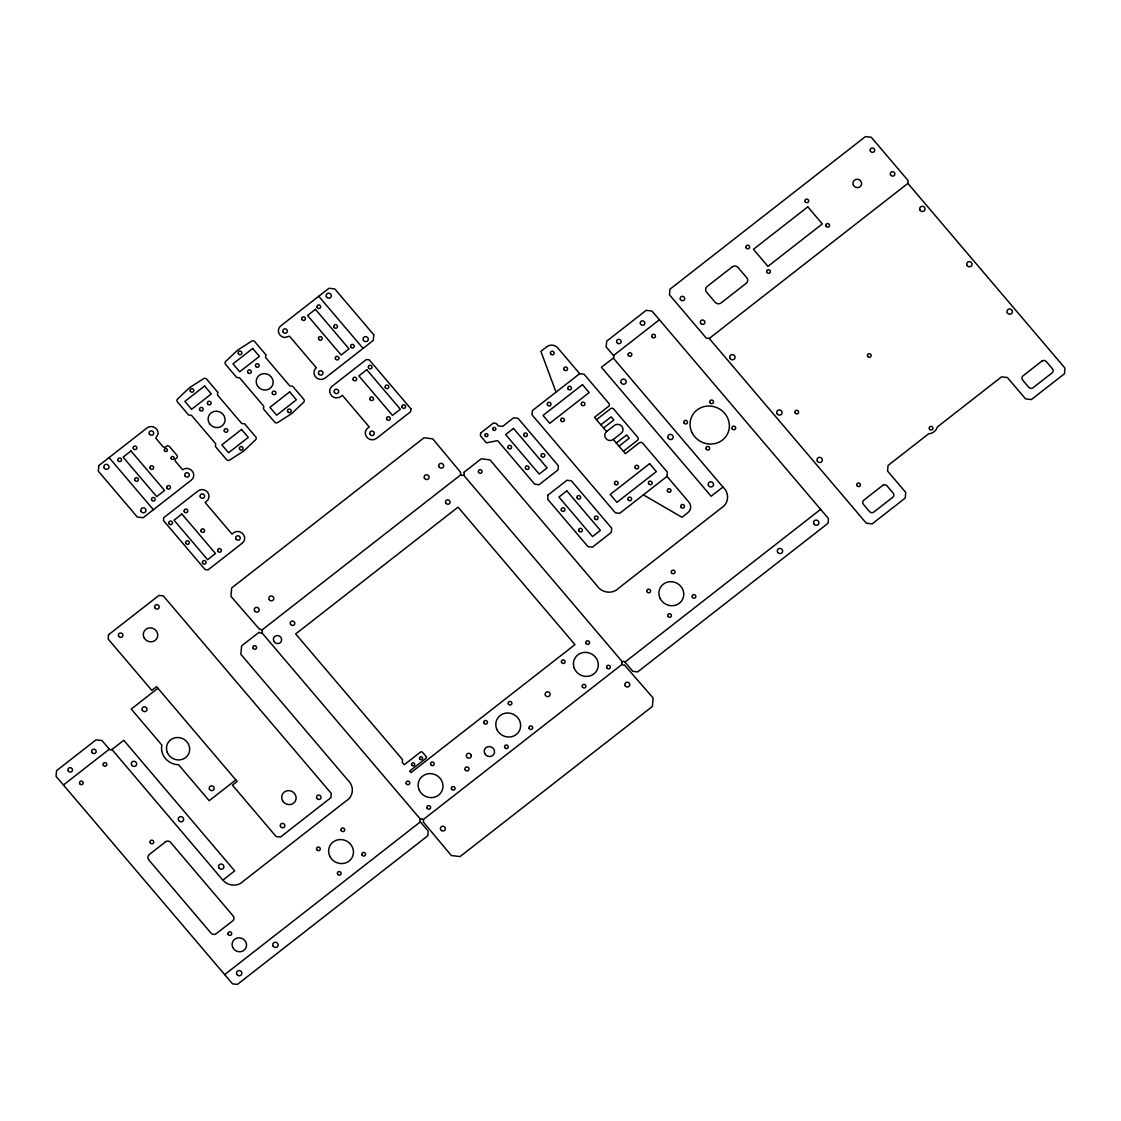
<?xml version="1.0" encoding="UTF-8"?>
<svg xmlns="http://www.w3.org/2000/svg" width="1121" height="1121" viewBox="0 0 1121 1121"><rect width="100%" height="100%" fill="white"/><g stroke="black" fill="none" stroke-linecap="round" stroke-linejoin="round"><path stroke-width="1.5" d="M643.356 494.851L681.974 517.285L687.972 512.619A7.861 7.441 26.3 0 0 688.504 501.676L667.009 476.397L667.359 472.179L642.753 443.243A2.494 2.354 26.3 0 0 639.278 442.837L625.392 453.669L613.299 439.46A5.227 4.946 26.3 0 1 605.999 438.577A5.227 4.946 26.3 0 1 606.587 431.557L594.494 417.334L608.773 406.18A2.158 2.032 26.3 0 0 608.871 403.406L584.055 374.204L579.669 373.685L558.174 348.407A7.861 7.441 26.3 0 0 546.88 346.697L540.897 351.377L556.03 392.154M907.87 183.382L908.108 180.579L871.297 137.28L865.454 136.58L669.952 289.204L669.489 294.823L706.3 338.122L709.229 338.472L866.295 523.185L872.138 523.885L905.25 498.046L905.712 492.413L887.58 471.086L888.042 465.467L928.552 433.841A10.537 9.977 26.3 0 0 937.38 426.947L1001.557 376.838L1007.401 377.539L1025.533 398.866L1031.376 399.566L1064.488 373.727L1064.95 368.094L907.87 183.382L709.229 338.472M242.164 543.237L208.03 569.888L205.101 569.538L163.456 520.55L163.68 517.748L197.983 490.97A6.796 6.432 26.3 0 1 209.052 496.911L207.889 500.036L205.129 502.474L232.005 534.072L233.588 532.853A6.796 6.432 26.3 0 1 238.493 531.522L240.202 531.957A6.796 6.432 26.3 0 1 242.318 543.125L242.136 543.223M157.893 688.252L131.241 709.061L161.942 745.143L161.578 746.754A16.745 15.848 26.3 0 0 176.782 764.62L178.491 764.62L209.179 800.702L235.83 779.908M579.669 373.685L532.377 410.608L532.027 414.826L615.331 512.801L619.717 513.32L667.009 476.397M63.435 785.008L109.326 749.192A1.878 1.78 26.3 0 0 111.946 749.501L222.855 880.139A13.872 13.13 26.3 0 0 243.495 881.064L345.969 801.053A13.872 13.13 26.3 0 0 347.72 779.978L240.889 654.356L241.59 645.92L259.091 632.258A1.878 1.78 26.3 0 0 261.599 632.664A1.878 1.78 26.3 0 0 262.118 630.31A1.878 1.78 26.3 0 0 259.708 629.484L230.954 596.386L231.655 587.95L423.99 437.793L432.748 438.829L460.773 472.516A1.878 1.78 26.3 0 0 461.123 474.94A1.878 1.78 26.3 0 0 463.646 474.926A1.878 1.78 26.3 0 0 463.73 472.487L481.231 458.825L489.989 459.876L596.82 585.498A13.872 13.13 26.3 0 0 618.722 588.119L721.195 508.107A13.872 13.13 26.3 0 0 722.947 487.032L613.299 358.089A1.878 1.78 26.3 0 0 613.509 355.553L606.111 346.865L606.741 341.12L646.158 310.349L652.002 311.049L828.461 518.575L828.069 523.255L637.681 671.899L632.805 671.325L624.972 662.105A1.878 1.78 26.3 0 0 622.477 661.698A1.878 1.78 26.3 0 0 621.945 664.052A1.878 1.78 26.3 0 0 624.355 664.879L653.109 697.977L652.422 706.412L460.072 856.57L451.315 855.533L423.22 821.931A1.878 1.78 26.3 0 0 423.248 819.745L422.897 819.395A1.878 1.78 26.3 0 0 420.627 819.283L420.277 819.591A1.878 1.78 26.3 0 0 420.263 821.791L428.18 831.081L427.816 835.748L237.386 984.42L232.509 983.832L56.05 776.321L56.512 770.702L95.93 739.93L101.927 740.505L109.326 749.192M261.936 630.044L460.899 474.701M613.509 355.553L659.386 319.737M111.946 749.501L123.772 740.28L234.681 870.905L222.855 880.139M596.498 419.702L610.665 408.647A2.144 2.032 26.3 0 1 613.719 409.095L637.709 437.302A2.242 2.116 26.3 0 1 637.457 440.315L623.374 451.301M600.87 424.831L611.113 416.83L613.804 419.997L603.56 427.998M606.587 431.557L614.462 425.391A5.227 4.946 26.3 0 1 621.763 426.274A5.227 4.946 26.3 0 1 621.188 433.295L613.299 439.46M616.326 443.005L626.569 435.004L629.259 438.171L619.016 446.172M722.947 487.032L711.12 496.253L601.431 367.268L613.299 358.089M224.676 974.625L420.347 821.861M423.163 819.661L622.141 664.319M624.972 662.105L820.628 509.354M318.728 296.266L363.078 348.407M463.519 475.024L622.351 661.796M261.725 632.566L420.557 819.353M109.059 457.578L153.395 509.719M480.615 433.07L480.447 435.817L486.43 442.851L497.626 440.595L534.689 484.188L539.075 484.706L557.992 469.937L558.342 465.719L518.028 418.315L513.656 417.797L502.698 426.344L498.228 425.882L496.225 423.514L493.548 422.967L480.615 433.07M98.816 465.579L98.34 471.198L137.308 517.019L143.152 517.72L191.397 480.054A6.796 6.432 26.3 0 0 189.281 468.886L187.571 468.452A6.796 6.432 26.3 0 0 182.667 469.783L175.605 461.488A2.088 1.976 26.3 0 1 175.843 458.671L176.628 458.055A2.088 1.976 26.3 0 0 176.866 455.252L169.467 446.564A2.088 1.976 26.3 0 0 166.553 446.214L165.768 446.831A2.088 1.976 26.3 0 1 162.839 446.48L155.791 438.185L158.131 433.841A6.796 6.432 26.3 0 0 147.061 427.914L98.816 465.579M108.499 634.794L108.148 639.012L151.811 690.368L156.548 686.669L237.162 781.477L232.439 785.176L276.102 836.532L280.488 837.051L330.933 797.662L331.284 793.444L163.33 595.938L158.944 595.405L108.499 634.794M217.726 392.21L217.502 395.012L241.688 423.458L244.602 423.808L255.686 436.84A2.298 2.186 26.3 0 1 255.588 439.796L243.593 451.146L229.567 460.114A2.298 2.186 26.3 0 1 226.526 459.61L215.442 446.578L215.666 443.762L191.481 415.33L188.566 414.98L177.482 401.935A2.298 2.186 26.3 0 1 177.594 398.978L189.575 387.628L203.602 378.674A2.298 2.186 26.3 0 1 206.642 379.164L217.726 392.21M265.817 354.67L265.579 357.473L289.779 385.918L292.693 386.269L303.777 399.3A2.298 2.186 26.3 0 1 303.665 402.257L291.684 413.607L277.658 422.561A2.298 2.186 26.3 0 1 274.617 422.071L263.519 409.039L263.757 406.222L239.572 377.777L236.657 377.441L225.573 364.395A2.298 2.186 26.3 0 1 225.671 361.438L237.666 350.088L251.693 341.134A2.298 2.186 26.3 0 1 254.733 341.625L265.817 354.67M373.783 334.787L373.321 340.406L325.076 378.071A6.796 6.432 26.3 0 1 314.09 373.839L313.992 372.13A6.796 6.432 26.3 0 1 316.346 367.8L289.47 336.202L284.566 337.519A6.796 6.432 26.3 0 1 280.726 325.931L328.971 288.265L334.815 288.966L373.783 334.787M410.931 408.857L410.692 411.659L376.404 438.437A6.796 6.432 26.3 0 1 365.418 434.191L365.32 432.496A6.796 6.432 26.3 0 1 367.674 428.166L369.243 426.933L342.367 395.335L339.327 397.423L335.894 397.885A6.796 6.432 26.3 0 1 332.068 386.297L366.357 359.519L369.271 359.869L410.931 408.857M426.386 756.815L426.288 758.076L409.655 771.052L411.001 772.635L574.961 644.631L458.055 507.154L295.678 633.94L402.621 759.716L402.257 762.364L404.275 764.732L420.809 751.827L422.309 752.009L426.386 756.815M548.043 495.034L547.693 499.251L588.007 546.656L592.392 547.174L611.309 532.405L611.66 528.187L571.346 480.783L566.96 480.264L548.043 495.034M204.611 386.016L184.895 401.402L191.621 409.305L211.323 393.919L204.611 386.016M252.687 348.477L232.986 363.863L239.698 371.766L259.413 356.38L252.687 348.477M130.989 450.964L123.1 457.13L156.702 496.631L164.577 490.48L130.989 450.964M315.435 309.354L307.546 315.505L341.148 355.007L349.023 348.855L315.435 309.354M241.561 429.469L221.846 444.855L228.572 452.758L248.273 437.372L241.561 429.469M289.638 391.93L269.937 407.315L276.649 415.218L296.364 399.833L289.638 391.93M181.91 514.035L174.021 520.186L207.623 559.687L215.498 553.536L181.91 514.035M366.763 369.72L358.874 375.871L392.476 415.373L400.351 409.221L366.763 369.72M513.502 428.418L505.627 434.57L539.215 474.085L547.104 467.919L513.502 428.418M807.821 206.853L753.424 249.31L767.941 266.378L822.324 223.92L807.821 206.853M732.265 266.854L707.043 286.542A4.19 3.966 26.3 0 0 706.58 292.161L715.17 302.278A4.19 3.966 26.3 0 0 721.013 302.978L746.236 283.291A4.19 3.966 26.3 0 0 746.712 277.658L738.108 267.555A4.19 3.966 26.3 0 0 732.265 266.854M582.444 384.671L543.04 415.443L549.752 423.332L589.17 392.56L582.444 384.671M566.82 490.886L558.945 497.051L592.533 536.553L600.408 530.401L566.82 490.886M649.634 463.674L610.216 494.445L616.942 502.348L656.346 471.577L649.634 463.674M165.137 842.137L149.373 854.44A4.12 3.895 26.3 0 0 148.911 860.059L210.72 932.756A3.895 3.685 26.3 0 0 216.549 933.443L232.313 921.14A3.727 3.517 26.3 0 0 232.79 915.521L170.981 842.838A3.699 3.503 26.3 0 0 165.137 842.137M882.703 485.407L863.787 500.176A3.139 2.971 26.3 0 0 863.436 504.394L869.476 511.498A3.139 2.971 26.3 0 0 873.862 512.031L892.778 497.262A3.139 2.971 26.3 0 0 893.129 493.044L887.089 485.925A3.139 2.971 26.3 0 0 882.703 485.407M1041.941 361.088L1023.025 375.857A3.139 2.971 26.3 0 0 1022.674 380.075L1028.714 387.193A3.139 2.971 26.3 0 0 1033.1 387.712L1052.016 372.943A3.139 2.971 26.3 0 0 1052.367 368.725L1046.313 361.607A3.139 2.971 26.3 0 0 1041.941 361.088M471.226 755.358L471.03 754.755A2.508 2.382 26.3 0 0 466.308 755.4L466.546 756.717A2.508 2.382 26.3 0 0 471.268 756.072L471.226 755.358M585.975 643.3A1.878 1.78 26.3 0 0 589.198 643.678A1.878 1.78 26.3 0 0 587.81 640.806A1.878 1.78 26.3 0 0 585.975 643.3M561.509 662.301A1.878 1.78 26.3 0 0 564.704 662.833A1.878 1.78 26.3 0 0 563.457 659.905A1.878 1.78 26.3 0 0 561.509 662.301M606.797 667.794A1.878 1.78 26.3 0 0 610.02 668.172A1.878 1.78 26.3 0 0 608.633 665.299A1.878 1.78 26.3 0 0 606.797 667.794M582.36 686.865A1.878 1.78 26.3 0 0 585.582 687.257A1.878 1.78 26.3 0 0 584.195 684.385A1.878 1.78 26.3 0 0 582.36 686.865M273.762 641.128A4.19 3.966 26.3 0 0 280.923 641.983A4.19 3.966 26.3 0 0 277.84 635.593A4.19 3.966 26.3 0 0 273.762 641.128M329.826 856.248A12.555 11.883 26.3 0 0 351.279 858.812A12.555 11.883 26.3 0 0 342.031 839.643A12.555 11.883 26.3 0 0 329.826 856.248M341.162 830.479A1.878 1.78 26.3 0 0 344.385 830.871A1.878 1.78 26.3 0 0 342.998 827.999A1.878 1.78 26.3 0 0 341.162 830.479M316.725 849.564A1.878 1.78 26.3 0 0 319.947 849.942A1.878 1.78 26.3 0 0 318.56 847.07A1.878 1.78 26.3 0 0 316.725 849.564M337.561 874.058A1.878 1.78 26.3 0 0 340.784 874.436A1.878 1.78 26.3 0 0 339.397 871.563A1.878 1.78 26.3 0 0 337.561 874.058M361.999 854.973A1.878 1.78 26.3 0 0 365.208 855.365A1.878 1.78 26.3 0 0 363.821 852.478A1.878 1.78 26.3 0 0 361.999 854.973M103.258 765.083A1.878 1.78 26.3 0 0 106.467 765.545A1.878 1.78 26.3 0 0 105.164 762.644A1.878 1.78 26.3 0 0 103.258 765.083M79.619 783.565A1.878 1.78 26.3 0 0 82.828 783.999A1.878 1.78 26.3 0 0 81.483 781.099A1.878 1.78 26.3 0 0 79.619 783.565M574.232 668.13A12.555 11.883 26.3 0 0 595.475 672.404A12.555 11.883 26.3 0 0 587.866 652.618A12.555 11.883 26.3 0 0 574.232 668.13M427.157 808.269A1.878 1.78 26.3 0 0 430.394 808.353A1.878 1.78 26.3 0 0 428.726 805.607A1.878 1.78 26.3 0 0 427.157 808.269M406.25 783.621A1.878 1.78 26.3 0 0 409.459 783.999A1.878 1.78 26.3 0 0 408.072 781.127A1.878 1.78 26.3 0 0 406.25 783.621M430.688 764.536A1.878 1.78 26.3 0 0 433.897 764.928A1.878 1.78 26.3 0 0 432.51 762.056A1.878 1.78 26.3 0 0 430.688 764.536M451.511 789.03A1.878 1.78 26.3 0 0 454.734 789.422A1.878 1.78 26.3 0 0 453.346 786.536A1.878 1.78 26.3 0 0 451.511 789.03M419.338 790.305A12.555 11.883 26.3 0 0 440.791 792.869A12.555 11.883 26.3 0 0 431.557 773.7A12.555 11.883 26.3 0 0 419.338 790.305M445.738 502.881A2.298 2.172 26.3 0 0 449.675 503.357A2.298 2.172 26.3 0 0 447.98 499.84A2.298 2.172 26.3 0 0 445.738 502.881M290.437 624.131A2.298 2.172 26.3 0 0 294.375 624.593A2.298 2.172 26.3 0 0 292.679 621.076A2.298 2.172 26.3 0 0 290.437 624.131M496.981 729.687A12.555 11.883 26.3 0 0 518.448 732.251A12.555 11.883 26.3 0 0 509.2 713.082A12.555 11.883 26.3 0 0 496.981 729.687M483.894 723.003A1.878 1.78 26.3 0 0 487.117 723.381A1.878 1.78 26.3 0 0 485.729 720.509A1.878 1.78 26.3 0 0 483.894 723.003M508.331 703.918A1.878 1.78 26.3 0 0 511.554 704.31A1.878 1.78 26.3 0 0 510.167 701.424A1.878 1.78 26.3 0 0 508.331 703.918M529.154 728.412A1.878 1.78 26.3 0 0 532.377 728.79A1.878 1.78 26.3 0 0 530.99 725.918A1.878 1.78 26.3 0 0 529.154 728.412M504.716 747.497A1.878 1.78 26.3 0 0 507.939 747.875A1.878 1.78 26.3 0 0 506.552 745.003A1.878 1.78 26.3 0 0 504.716 747.497M545.381 695.174A2.508 2.382 26.3 0 0 549.668 695.679A2.508 2.382 26.3 0 0 547.819 691.839A2.508 2.382 26.3 0 0 545.381 695.174M253.15 648.372A1.878 1.78 26.3 0 0 256.373 648.414A1.878 1.78 26.3 0 0 254.677 645.696A1.878 1.78 26.3 0 0 253.15 648.372M228.124 934.311A1.878 1.78 26.3 0 0 231.346 934.704A1.878 1.78 26.3 0 0 229.959 931.831A1.878 1.78 26.3 0 0 228.124 934.311M150.2 842.67A1.878 1.78 26.3 0 0 153.409 843.048A1.878 1.78 26.3 0 0 152.022 840.175A1.878 1.78 26.3 0 0 150.2 842.67M232.776 947.525A7.329 6.936 26.3 0 0 245.289 949.025A7.329 6.936 26.3 0 0 239.894 937.829A7.329 6.936 26.3 0 0 232.776 947.525M440.609 829.554A2.508 2.382 26.3 0 0 444.897 830.058A2.508 2.382 26.3 0 0 443.047 826.233A2.508 2.382 26.3 0 0 440.609 829.554M625.07 685.534A2.508 2.382 26.3 0 0 629.357 686.052A2.508 2.382 26.3 0 0 627.508 682.213A2.508 2.382 26.3 0 0 625.07 685.534M853.361 185.091A4.4 4.162 26.3 0 0 860.872 185.988A4.4 4.162 26.3 0 0 857.635 179.276A4.4 4.162 26.3 0 0 853.361 185.091M825.953 226.078A1.878 1.78 26.3 0 0 829.176 226.47A1.878 1.78 26.3 0 0 827.788 223.583A1.878 1.78 26.3 0 0 825.953 226.078M746.054 247.727A1.878 1.78 26.3 0 0 749.262 248.119A1.878 1.78 26.3 0 0 747.875 245.233A1.878 1.78 26.3 0 0 746.054 247.727M766.806 272.123A1.878 1.78 26.3 0 0 770.001 272.711A1.878 1.78 26.3 0 0 768.81 269.755A1.878 1.78 26.3 0 0 766.806 272.123M805.144 201.598A1.878 1.78 26.3 0 0 808.367 201.976A1.878 1.78 26.3 0 0 806.98 199.104A1.878 1.78 26.3 0 0 805.144 201.598M269.25 599.595A2.508 2.382 26.3 0 0 273.552 599.567A2.508 2.382 26.3 0 0 271.212 595.98A2.508 2.382 26.3 0 0 269.25 599.595M424.383 478.078A2.508 2.382 26.3 0 0 428.684 478.583A2.508 2.382 26.3 0 0 426.835 474.758A2.508 2.382 26.3 0 0 424.383 478.078M254.509 610.707A2.508 2.382 26.3 0 0 258.797 611.211A2.508 2.382 26.3 0 0 256.947 607.386A2.508 2.382 26.3 0 0 254.509 610.707M438.97 466.686A2.508 2.382 26.3 0 0 443.257 467.205A2.508 2.382 26.3 0 0 441.408 463.365A2.508 2.382 26.3 0 0 438.97 466.686M621.076 382.667A2.718 2.578 26.3 0 0 625.714 383.242A2.718 2.578 26.3 0 0 623.738 379.08A2.718 2.578 26.3 0 0 621.076 382.667M668.06 437.891A2.718 2.578 26.3 0 0 672.698 438.619A2.718 2.578 26.3 0 0 670.848 434.402A2.718 2.578 26.3 0 0 668.06 437.891M708.416 485.393A2.718 2.578 26.3 0 0 713.068 485.939A2.718 2.578 26.3 0 0 711.064 481.792A2.718 2.578 26.3 0 0 708.416 485.393M218.917 867.892A2.718 2.578 26.3 0 0 223.583 867.976A2.718 2.578 26.3 0 0 221.159 864.025A2.718 2.578 26.3 0 0 218.917 867.892M178.547 820.264A2.718 2.578 26.3 0 0 183.199 820.726A2.718 2.578 26.3 0 0 181.112 816.606A2.718 2.578 26.3 0 0 178.547 820.264M131.703 765.167A2.718 2.578 26.3 0 0 136.356 765.153A2.718 2.578 26.3 0 0 133.847 761.257A2.718 2.578 26.3 0 0 131.703 765.167M616.858 342.437A2.298 2.172 26.3 0 0 620.796 342.774A2.298 2.172 26.3 0 0 618.974 339.313A2.298 2.172 26.3 0 0 616.858 342.437M640.469 323.899A2.298 2.172 26.3 0 0 644.393 324.375A2.298 2.172 26.3 0 0 642.697 320.858A2.298 2.172 26.3 0 0 640.469 323.899M91.768 752.121A2.298 2.172 26.3 0 0 95.663 752.822A2.298 2.172 26.3 0 0 94.192 749.22A2.298 2.172 26.3 0 0 91.768 752.121M68.115 770.589A2.298 2.172 26.3 0 0 72.024 771.29A2.298 2.172 26.3 0 0 70.539 767.689A2.298 2.172 26.3 0 0 68.115 770.589M273.076 945.998A2.718 2.578 26.3 0 0 277.742 946.306A2.718 2.578 26.3 0 0 275.514 942.257A2.718 2.578 26.3 0 0 273.076 945.998M236.769 974.233A2.718 2.578 26.3 0 0 241.435 974.695A2.718 2.578 26.3 0 0 239.334 970.576A2.718 2.578 26.3 0 0 236.769 974.233M777.638 552.219A2.718 2.578 26.3 0 0 782.304 552.331A2.718 2.578 26.3 0 0 779.894 548.379A2.718 2.578 26.3 0 0 777.638 552.219M813.776 523.675A2.718 2.578 26.3 0 0 818.428 524.236A2.718 2.578 26.3 0 0 816.424 520.088A2.718 2.578 26.3 0 0 813.776 523.675M651.876 336.664A1.878 1.78 26.3 0 0 655.07 337.267A1.878 1.78 26.3 0 0 653.879 334.31A1.878 1.78 26.3 0 0 651.876 336.664M628.208 355.091A1.878 1.78 26.3 0 0 631.389 355.763A1.878 1.78 26.3 0 0 630.282 352.779A1.878 1.78 26.3 0 0 628.208 355.091M692.288 597.101A1.878 1.78 26.3 0 0 695.51 597.493A1.878 1.78 26.3 0 0 694.123 594.62A1.878 1.78 26.3 0 0 692.288 597.101M667.85 616.186A1.878 1.78 26.3 0 0 671.073 616.578A1.878 1.78 26.3 0 0 669.685 613.691A1.878 1.78 26.3 0 0 667.85 616.186M671.437 572.579A1.878 1.78 26.3 0 0 674.646 573.041A1.878 1.78 26.3 0 0 673.343 570.127A1.878 1.78 26.3 0 0 671.437 572.579M646.957 591.552A1.878 1.78 26.3 0 0 650.152 592.196A1.878 1.78 26.3 0 0 649.017 589.226A1.878 1.78 26.3 0 0 646.957 591.552M660.115 598.376A12.555 11.883 26.3 0 0 681.582 600.94A12.555 11.883 26.3 0 0 672.334 581.771A12.555 11.883 26.3 0 0 660.115 598.376M478.457 472.081A1.878 1.78 26.3 0 0 481.666 472.642A1.878 1.78 26.3 0 0 480.433 469.699A1.878 1.78 26.3 0 0 478.457 472.081M706.118 448.946A1.878 1.78 26.3 0 0 709.327 449.325A1.878 1.78 26.3 0 0 707.94 446.452A1.878 1.78 26.3 0 0 706.118 448.946M691.951 432.454A19.884 18.819 26.3 0 0 725.918 436.517A19.884 18.819 26.3 0 0 711.289 406.166A19.884 18.819 26.3 0 0 691.951 432.454M709.957 402.551A1.878 1.78 26.3 0 0 713.166 402.957A1.878 1.78 26.3 0 0 711.793 400.071A1.878 1.78 26.3 0 0 709.957 402.551M683.95 422.897A1.878 1.78 26.3 0 0 687.173 423.234A1.878 1.78 26.3 0 0 685.744 420.375A1.878 1.78 26.3 0 0 683.95 422.897M732.125 428.628A1.878 1.78 26.3 0 0 735.348 429.021A1.878 1.78 26.3 0 0 733.961 426.134A1.878 1.78 26.3 0 0 732.125 428.628M870.372 151.041A2.298 2.172 26.3 0 0 874.31 151.517A2.298 2.172 26.3 0 0 872.614 148A2.298 2.172 26.3 0 0 870.372 151.041M890.466 174.61A2.298 2.172 26.3 0 0 894.376 175.338A2.298 2.172 26.3 0 0 892.933 171.723A2.298 2.172 26.3 0 0 890.466 174.61M680.363 299.279A2.298 2.172 26.3 0 0 684.272 299.91A2.298 2.172 26.3 0 0 682.731 296.336A2.298 2.172 26.3 0 0 680.363 299.279M700.555 323.072A2.298 2.172 26.3 0 0 704.492 323.535A2.298 2.172 26.3 0 0 702.797 320.017A2.298 2.172 26.3 0 0 700.555 323.072M1007.261 312.619A2.718 2.578 26.3 0 0 1011.913 313.165A2.718 2.578 26.3 0 0 1009.909 309.018A2.718 2.578 26.3 0 0 1007.261 312.619M966.947 265.215A2.718 2.578 26.3 0 0 971.599 265.761A2.718 2.578 26.3 0 0 969.595 261.613A2.718 2.578 26.3 0 0 966.947 265.215M919.991 210.033A2.718 2.578 26.3 0 0 924.657 210.342A2.718 2.578 26.3 0 0 922.415 206.292A2.718 2.578 26.3 0 0 919.991 210.033M817.279 460.927A2.718 2.578 26.3 0 0 821.931 461.488A2.718 2.578 26.3 0 0 819.927 457.34A2.718 2.578 26.3 0 0 817.279 460.927M777.175 413.873A2.718 2.578 26.3 0 0 781.827 413.747A2.718 2.578 26.3 0 0 779.207 409.908A2.718 2.578 26.3 0 0 777.175 413.873M729.939 358.23A2.718 2.578 26.3 0 0 734.591 358.776A2.718 2.578 26.3 0 0 732.588 354.628A2.718 2.578 26.3 0 0 729.939 358.23M209.445 789.17A2.508 2.382 26.3 0 0 213.733 789.674A2.508 2.382 26.3 0 0 211.883 785.849A2.508 2.382 26.3 0 0 209.445 789.17M142.227 710.097A2.508 2.382 26.3 0 0 146.515 710.728A2.508 2.382 26.3 0 0 144.777 706.847A2.508 2.382 26.3 0 0 142.227 710.097M167.309 752.401A11.728 11.084 26.3 0 0 187.193 756.072A11.728 11.084 26.3 0 0 179.78 737.716A11.728 11.084 26.3 0 0 167.309 752.401M118.616 636.111A2.298 2.172 26.3 0 0 122.553 636.448A2.298 2.172 26.3 0 0 120.732 632.987A2.298 2.172 26.3 0 0 118.616 636.111M154.838 607.736A2.298 2.172 26.3 0 0 158.776 608.199A2.298 2.172 26.3 0 0 157.08 604.681A2.298 2.172 26.3 0 0 154.838 607.736M316.753 798.138A2.298 2.172 26.3 0 0 320.676 798.6A2.298 2.172 26.3 0 0 318.981 795.097A2.298 2.172 26.3 0 0 316.753 798.138M280.488 826.443A2.298 2.172 26.3 0 0 284.426 826.92A2.298 2.172 26.3 0 0 282.73 823.403A2.298 2.172 26.3 0 0 280.488 826.443M143.978 637.583A7.329 6.936 26.3 0 0 156.492 639.082A7.329 6.936 26.3 0 0 151.097 627.9A7.329 6.936 26.3 0 0 143.978 637.583M282.576 800.744A7.329 6.936 26.3 0 0 295.131 801.473A7.329 6.936 26.3 0 0 289.036 790.613A7.329 6.936 26.3 0 0 282.576 800.744M648.569 483.613A1.878 1.78 26.3 0 0 651.791 483.992A1.878 1.78 26.3 0 0 650.404 481.119A1.878 1.78 26.3 0 0 648.569 483.613M628.068 499.616A1.878 1.78 26.3 0 0 631.291 499.994A1.878 1.78 26.3 0 0 629.904 497.121A1.878 1.78 26.3 0 0 628.068 499.616M614.574 483.655A1.878 1.78 26.3 0 0 617.755 484.314A1.878 1.78 26.3 0 0 616.634 481.343A1.878 1.78 26.3 0 0 614.574 483.655M635.173 467.877A1.878 1.78 26.3 0 0 638.395 468.13A1.878 1.78 26.3 0 0 636.882 465.313A1.878 1.78 26.3 0 0 635.173 467.877M581.379 404.597A1.878 1.78 26.3 0 0 584.601 404.989A1.878 1.78 26.3 0 0 583.214 402.117A1.878 1.78 26.3 0 0 581.379 404.597M560.892 420.599A1.878 1.78 26.3 0 0 564.101 420.992A1.878 1.78 26.3 0 0 562.714 418.119A1.878 1.78 26.3 0 0 560.892 420.599M547.412 404.709A1.878 1.78 26.3 0 0 550.607 405.27A1.878 1.78 26.3 0 0 549.388 402.327A1.878 1.78 26.3 0 0 547.412 404.709M567.941 388.805A1.878 1.78 26.3 0 0 571.164 389.183A1.878 1.78 26.3 0 0 569.776 386.311A1.878 1.78 26.3 0 0 567.941 388.805M578.842 530.85A1.878 1.78 26.3 0 0 582.065 531.228A1.878 1.78 26.3 0 0 580.678 528.355A1.878 1.78 26.3 0 0 578.842 530.85M561.369 510.307A1.878 1.78 26.3 0 0 564.592 510.686A1.878 1.78 26.3 0 0 563.204 507.813A1.878 1.78 26.3 0 0 561.369 510.307M577.077 497.836A1.878 1.78 26.3 0 0 580.258 498.509A1.878 1.78 26.3 0 0 579.137 495.538A1.878 1.78 26.3 0 0 577.077 497.836M594.648 518.617A1.878 1.78 26.3 0 0 597.871 518.855A1.878 1.78 26.3 0 0 596.358 516.038A1.878 1.78 26.3 0 0 594.648 518.617M680.909 507A1.878 1.78 26.3 0 0 684.132 507.379A1.878 1.78 26.3 0 0 682.745 504.506A1.878 1.78 26.3 0 0 680.909 507M667.471 491.194A1.878 1.78 26.3 0 0 670.694 491.573A1.878 1.78 26.3 0 0 669.307 488.7A1.878 1.78 26.3 0 0 667.471 491.194M564.017 369.524A1.878 1.78 26.3 0 0 567.226 369.902A1.878 1.78 26.3 0 0 565.839 367.029A1.878 1.78 26.3 0 0 564.017 369.524M550.579 353.718A1.878 1.78 26.3 0 0 553.802 354.11A1.878 1.78 26.3 0 0 552.415 351.237A1.878 1.78 26.3 0 0 550.579 353.718M867.598 356.184A1.878 1.78 26.3 0 0 870.821 356.576A1.878 1.78 26.3 0 0 869.434 353.704A1.878 1.78 26.3 0 0 867.598 356.184M795.083 412.808A1.878 1.78 26.3 0 0 798.292 413.201A1.878 1.78 26.3 0 0 796.905 410.314A1.878 1.78 26.3 0 0 795.083 412.808M856.836 485.379A1.878 1.78 26.3 0 0 860.031 485.968A1.878 1.78 26.3 0 0 858.84 483.025A1.878 1.78 26.3 0 0 856.836 485.379M929.407 428.881A1.878 1.78 26.3 0 0 932.63 429.259A1.878 1.78 26.3 0 0 931.243 426.386A1.878 1.78 26.3 0 0 929.407 428.881M363.344 340.111A2.62 2.48 26.3 0 0 367.814 340.644A2.62 2.48 26.3 0 0 365.894 336.65A2.62 2.48 26.3 0 0 363.344 340.111M326.393 296.659A2.62 2.48 26.3 0 0 330.863 297.191A2.62 2.48 26.3 0 0 328.943 293.198A2.62 2.48 26.3 0 0 326.393 296.659M350.733 346.907A1.878 1.78 26.3 0 0 353.956 347.3A1.878 1.78 26.3 0 0 352.569 344.427A1.878 1.78 26.3 0 0 350.733 346.907M333.932 327.164A1.878 1.78 26.3 0 0 337.155 327.542A1.878 1.78 26.3 0 0 335.768 324.67A1.878 1.78 26.3 0 0 333.932 327.164M317.145 307.406A1.878 1.78 26.3 0 0 320.354 307.799A1.878 1.78 26.3 0 0 318.967 304.926A1.878 1.78 26.3 0 0 317.145 307.406M335.445 358.846A1.878 1.78 26.3 0 0 338.654 359.238A1.878 1.78 26.3 0 0 337.267 356.366A1.878 1.78 26.3 0 0 335.445 358.846M318.644 339.103A1.878 1.78 26.3 0 0 321.867 339.481A1.878 1.78 26.3 0 0 320.48 336.608A1.878 1.78 26.3 0 0 318.644 339.103M301.843 319.345A1.878 1.78 26.3 0 0 305.066 319.737A1.878 1.78 26.3 0 0 303.679 316.865A1.878 1.78 26.3 0 0 301.843 319.345M283.038 331.928A2.298 2.172 26.3 0 0 286.976 332.391A2.298 2.172 26.3 0 0 285.28 328.873A2.298 2.172 26.3 0 0 283.038 331.928M318.644 373.797A2.298 2.172 26.3 0 0 322.582 374.26A2.298 2.172 26.3 0 0 320.886 370.757A2.298 2.172 26.3 0 0 318.644 373.797M402.061 407.273A1.878 1.78 26.3 0 0 405.284 407.666A1.878 1.78 26.3 0 0 403.896 404.779A1.878 1.78 26.3 0 0 402.061 407.273M385.26 387.516A1.878 1.78 26.3 0 0 388.483 387.908A1.878 1.78 26.3 0 0 387.095 385.035A1.878 1.78 26.3 0 0 385.26 387.516M368.473 367.772A1.878 1.78 26.3 0 0 371.682 368.15A1.878 1.78 26.3 0 0 370.294 365.278A1.878 1.78 26.3 0 0 368.473 367.772M386.773 419.212A1.878 1.78 26.3 0 0 389.982 419.604A1.878 1.78 26.3 0 0 388.595 416.718A1.878 1.78 26.3 0 0 386.773 419.212M369.972 399.468A1.878 1.78 26.3 0 0 373.195 399.847A1.878 1.78 26.3 0 0 371.808 396.974A1.878 1.78 26.3 0 0 369.972 399.468M353.171 379.711A1.878 1.78 26.3 0 0 356.394 380.089A1.878 1.78 26.3 0 0 355.007 377.216A1.878 1.78 26.3 0 0 353.171 379.711M334.366 392.28A2.298 2.172 26.3 0 0 338.304 392.756A2.298 2.172 26.3 0 0 336.608 389.239A2.298 2.172 26.3 0 0 334.366 392.28M369.972 434.163A2.298 2.172 26.3 0 0 373.91 434.626A2.298 2.172 26.3 0 0 372.214 431.109A2.298 2.172 26.3 0 0 369.972 434.163M238.339 353.563A1.878 1.78 26.3 0 0 241.547 353.942A1.878 1.78 26.3 0 0 240.16 351.069A1.878 1.78 26.3 0 0 238.339 353.563M287.649 411.547A1.878 1.78 26.3 0 0 290.857 411.939A1.878 1.78 26.3 0 0 289.47 409.053A1.878 1.78 26.3 0 0 287.649 411.547M255.644 366.203A1.878 1.78 26.3 0 0 258.867 366.581A1.878 1.78 26.3 0 0 257.48 363.708A1.878 1.78 26.3 0 0 255.644 366.203M247.909 372.62A1.878 1.78 26.3 0 0 251.132 372.494A1.878 1.78 26.3 0 0 249.282 369.86A1.878 1.78 26.3 0 0 247.909 372.62M272.389 393.611A1.878 1.78 26.3 0 0 275.612 394.003A1.878 1.78 26.3 0 0 274.225 391.117A1.878 1.78 26.3 0 0 272.389 393.611M257.62 386.114A8.576 8.113 26.3 0 0 272.291 385.792A8.576 8.113 26.3 0 0 264.108 373.643A8.576 8.113 26.3 0 0 257.62 386.114M235.886 538.837A2.298 2.172 26.3 0 0 239.824 539.313A2.298 2.172 26.3 0 0 238.128 535.796A2.298 2.172 26.3 0 0 235.886 538.837M200.281 496.967A2.298 2.172 26.3 0 0 204.218 497.444A2.298 2.172 26.3 0 0 202.523 493.927A2.298 2.172 26.3 0 0 200.281 496.967M184.25 511.596A1.878 1.78 26.3 0 0 187.459 511.989A1.878 1.78 26.3 0 0 186.072 509.102A1.878 1.78 26.3 0 0 184.25 511.596M201.037 531.354A1.878 1.78 26.3 0 0 204.26 531.732A1.878 1.78 26.3 0 0 202.873 528.86A1.878 1.78 26.3 0 0 201.037 531.354M217.838 551.098A1.878 1.78 26.3 0 0 221.061 551.49A1.878 1.78 26.3 0 0 219.674 548.617A1.878 1.78 26.3 0 0 217.838 551.098M168.949 523.535A1.878 1.78 26.3 0 0 172.172 523.927A1.878 1.78 26.3 0 0 170.784 521.041A1.878 1.78 26.3 0 0 168.949 523.535M185.75 543.293A1.878 1.78 26.3 0 0 188.973 543.671A1.878 1.78 26.3 0 0 187.585 540.798A1.878 1.78 26.3 0 0 185.75 543.293M202.551 563.036A1.878 1.78 26.3 0 0 205.76 563.429A1.878 1.78 26.3 0 0 204.372 560.556A1.878 1.78 26.3 0 0 202.551 563.036M164.465 450.614A1.569 1.485 26.3 0 0 167.141 450.936A1.569 1.485 26.3 0 0 165.992 448.54A1.569 1.485 26.3 0 0 164.465 450.614M104.113 467.821A2.62 2.48 26.3 0 0 108.583 468.354A2.62 2.48 26.3 0 0 106.649 464.36A2.62 2.48 26.3 0 0 104.113 467.821M141.064 511.274A2.62 2.48 26.3 0 0 145.534 511.807A2.62 2.48 26.3 0 0 143.6 507.813A2.62 2.48 26.3 0 0 141.064 511.274M171.191 458.517A1.569 1.485 26.3 0 0 173.867 458.839A1.569 1.485 26.3 0 0 172.704 456.443A1.569 1.485 26.3 0 0 171.191 458.517M151.629 499.98A1.878 1.78 26.3 0 0 154.838 500.358A1.878 1.78 26.3 0 0 153.451 497.486A1.878 1.78 26.3 0 0 151.629 499.98M134.828 480.222A1.878 1.78 26.3 0 0 138.051 480.615A1.878 1.78 26.3 0 0 136.664 477.728A1.878 1.78 26.3 0 0 134.828 480.222M118.027 460.479A1.878 1.78 26.3 0 0 121.25 460.857A1.878 1.78 26.3 0 0 119.863 457.985A1.878 1.78 26.3 0 0 118.027 460.479M166.917 488.041A1.878 1.78 26.3 0 0 170.14 488.42A1.878 1.78 26.3 0 0 168.753 485.547A1.878 1.78 26.3 0 0 166.917 488.041M150.116 468.284A1.878 1.78 26.3 0 0 153.339 468.676A1.878 1.78 26.3 0 0 151.952 465.79A1.878 1.78 26.3 0 0 150.116 468.284M133.329 448.54A1.878 1.78 26.3 0 0 136.538 448.918A1.878 1.78 26.3 0 0 135.151 446.046A1.878 1.78 26.3 0 0 133.329 448.54M149.373 433.897A2.298 2.172 26.3 0 0 153.297 434.373A2.298 2.172 26.3 0 0 151.601 430.856A2.298 2.172 26.3 0 0 149.373 433.897M184.979 475.78A2.298 2.172 26.3 0 0 188.903 476.243A2.298 2.172 26.3 0 0 187.207 472.726A2.298 2.172 26.3 0 0 184.979 475.78M411.743 764.97A1.569 1.485 26.3 0 0 414.434 765.279A1.569 1.485 26.3 0 0 413.271 762.883A1.569 1.485 26.3 0 0 411.743 764.97M419.618 758.763A1.569 1.485 26.3 0 0 422.281 759.169A1.569 1.485 26.3 0 0 421.216 756.745A1.569 1.485 26.3 0 0 419.618 758.763M484.706 753.48A5.227 4.946 26.3 0 0 493.646 754.559A5.227 4.946 26.3 0 0 489.793 746.572A5.227 4.946 26.3 0 0 484.706 753.48M465.075 769.735A2.088 1.976 26.3 0 0 468.648 770.169A2.088 1.976 26.3 0 0 467.107 766.974A2.088 1.976 26.3 0 0 465.075 769.735M525.525 468.382A1.878 1.78 26.3 0 0 528.748 468.76A1.878 1.78 26.3 0 0 527.36 465.888A1.878 1.78 26.3 0 0 525.525 468.382M508.065 447.84A1.878 1.78 26.3 0 0 511.274 448.218A1.878 1.78 26.3 0 0 509.887 445.345A1.878 1.78 26.3 0 0 508.065 447.84M523.759 435.368A1.878 1.78 26.3 0 0 526.94 436.041A1.878 1.78 26.3 0 0 525.833 433.056A1.878 1.78 26.3 0 0 523.759 435.368M541.331 456.149A1.878 1.78 26.3 0 0 544.554 456.387A1.878 1.78 26.3 0 0 543.04 453.571A1.878 1.78 26.3 0 0 541.331 456.149M485.001 435.705A1.569 1.485 26.3 0 0 487.691 436.027A1.569 1.485 26.3 0 0 486.528 433.631A1.569 1.485 26.3 0 0 485.001 435.705M492.89 429.553A1.569 1.485 26.3 0 0 495.566 429.861A1.569 1.485 26.3 0 0 494.417 427.465A1.569 1.485 26.3 0 0 492.89 429.553M224.312 431.151A1.878 1.78 26.3 0 0 227.521 431.543A1.878 1.78 26.3 0 0 226.134 428.67A1.878 1.78 26.3 0 0 224.312 431.151M199.832 410.16A1.878 1.78 26.3 0 0 203.041 410.034A1.878 1.78 26.3 0 0 201.205 407.399A1.878 1.78 26.3 0 0 199.832 410.16M207.553 403.742A1.878 1.78 26.3 0 0 210.776 404.135A1.878 1.78 26.3 0 0 209.389 401.248A1.878 1.78 26.3 0 0 207.553 403.742M190.248 391.103A1.878 1.78 26.3 0 0 193.471 391.481A1.878 1.78 26.3 0 0 192.083 388.609A1.878 1.78 26.3 0 0 190.248 391.103M239.558 449.087A1.878 1.78 26.3 0 0 242.781 449.479A1.878 1.78 26.3 0 0 241.393 446.592A1.878 1.78 26.3 0 0 239.558 449.087M209.529 423.654A8.576 8.113 26.3 0 0 224.214 423.332A8.576 8.113 26.3 0 0 216.017 411.183A8.576 8.113 26.3 0 0 209.529 423.654"/></g></svg>
